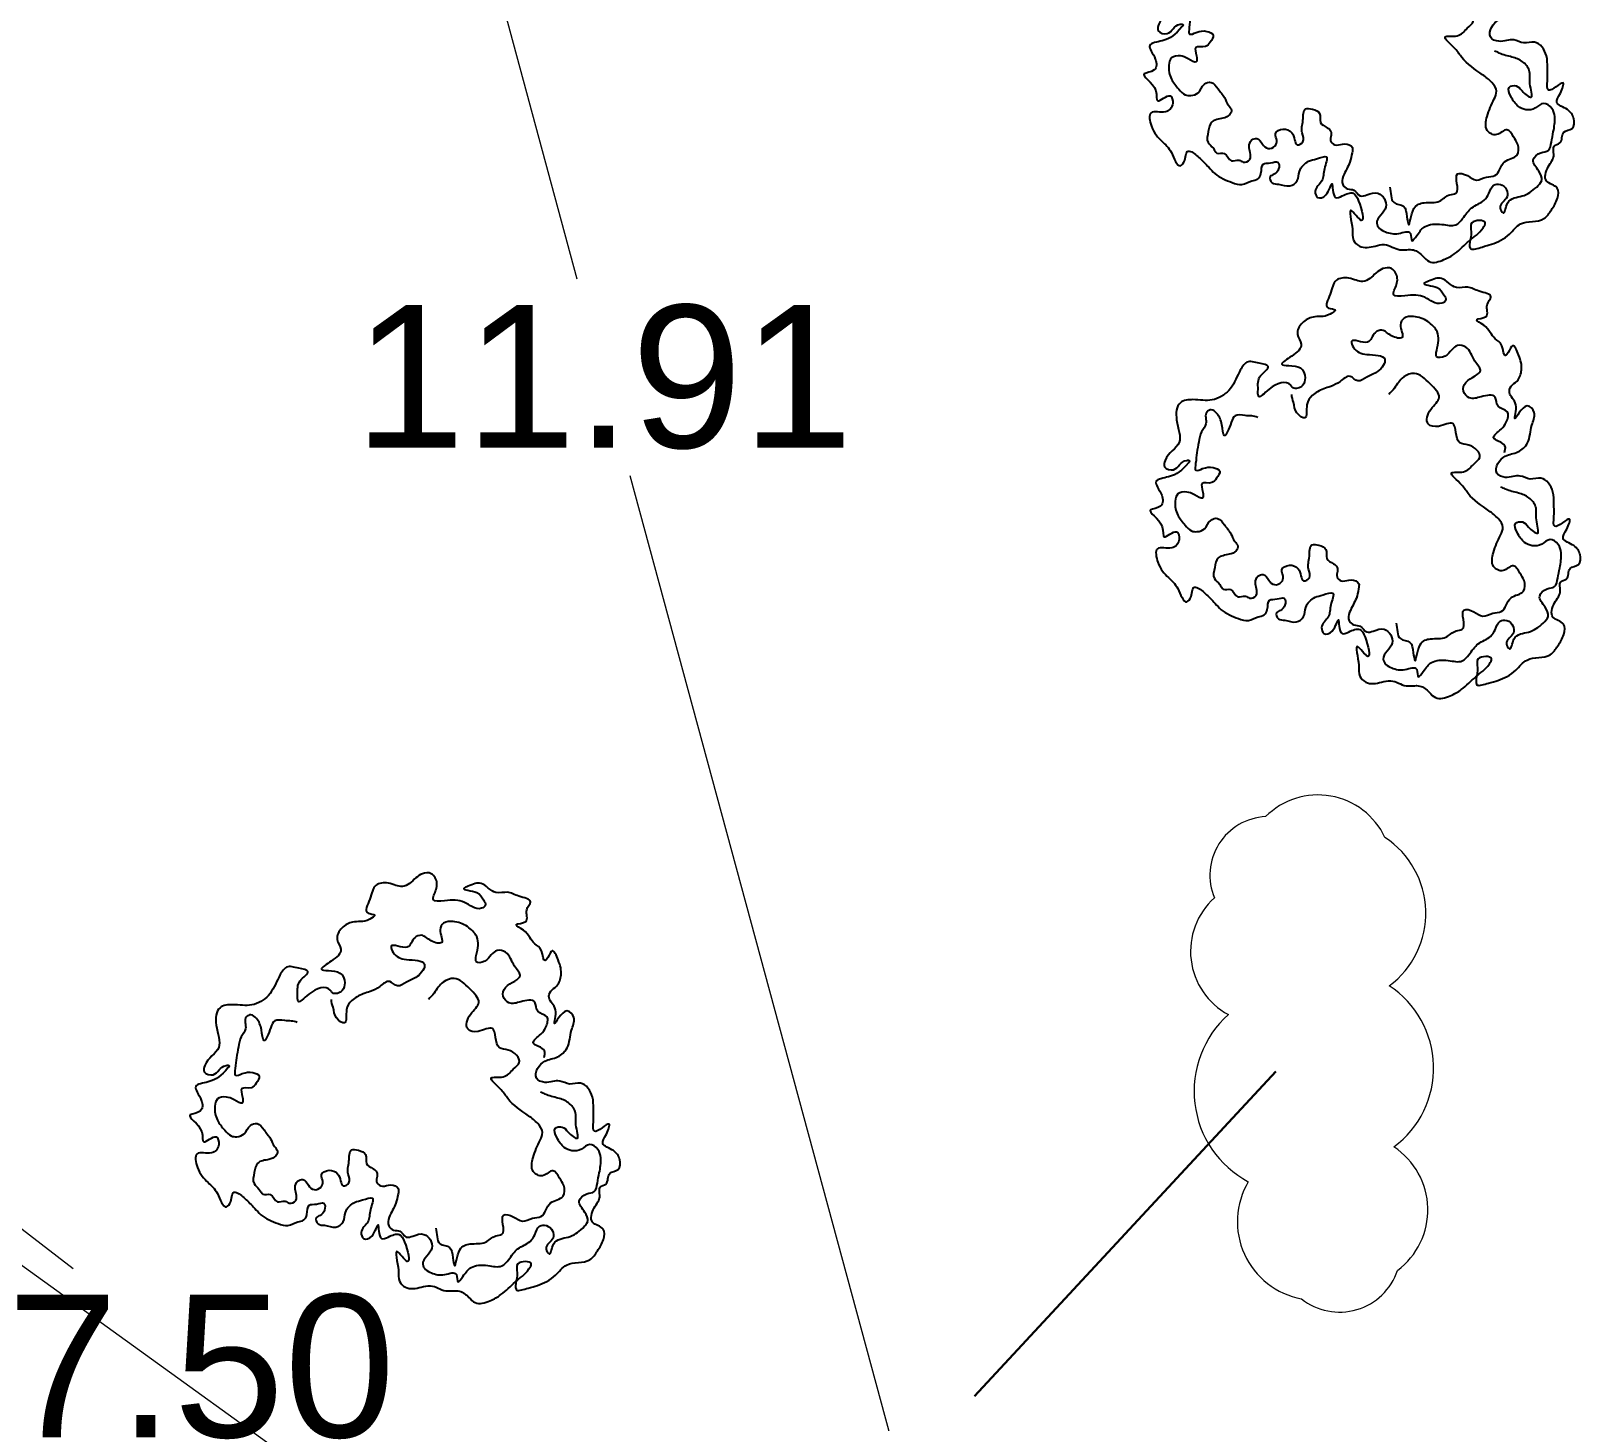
# Model space of a CAD drawing. Header units: metres. Extents: x 180 to 3220, y 13789 to 15035.
# Drawn here: x 743.22 to 748.65, y 14647.26 to 14652.13 of the extents above; entities that cross this region are included whole.
import ezdxf

# ---------------------------------------------------------------- set-up
doc = ezdxf.new("R2010")
doc.units = ezdxf.units.M
doc.header["$MEASUREMENT"] = 0
for name, color, linetype in [('!!!_1. Дендра_выноски_сохранить', 7, 'Continuous'), ('02 Выноски план', 170, 'Continuous'), ('04 Дендроплан (существующие растения)', 7, 'Continuous'), ('04 План (существующие кустарники)', 7, 'Continuous'), ('50 Дендроплан (привязки)', 7, 'Continuous')]:
    doc.layers.add(name, color=color, linetype=linetype)
doc.styles.get("Standard").update_dxf_attribs({"font": 'arial.ttf'})
doc.dimstyles.get("Standard").update_dxf_attribs({"dimtxt": 0.18, "dimasz": 0.18, "dimexe": 0.18, "dimexo": 0.0625, "dimgap": 0.09, "dimtad": 0, "dimtih": 1, "dimtoh": 1, "dimdec": 4, "dimzin": 0, "dimdsep": 46, "dimtxsty": 'Standard', "dimcen": 0.09, "dimadec": 0, "dimazin": 0, "dimtfac": 1, "dimtdec": 4, "dimtofl": 0, "dimtmove": 0, "dimatfit": 3, "dimfxl": 1, "dimtolj": 1, "dimtzin": 0, "dimarcsym": 0})

# ---------------------------------------------------------------- blocks, each defined once
blk = doc.blocks.new('A$Cd2c5afdf')
at = {"layer": '04 Дендроплан (существующие растения)', "color": 114}
for points, start_tangent, end_tangent in [([(-0.616, -0.3191), (-0.6311, -0.3515), (-0.6467, -0.3706), (-0.6781, -0.3242), (-0.7107, -0.2856), (-0.7478, -0.2323), (-0.7493, -0.1848), (-0.6988, -0.1819), (-0.6736, -0.1522), (-0.6825, -0.1256), (-0.7255, -0.1433), (-0.733, -0.1078), (-0.773, -0.0485), (-0.7389, -0.0351), (-0.7344, 0.0034), (-0.7537, 0.0509), (-0.7107, 0.0672), (-0.641, 0.1161), (-0.6365, 0.1235), (-0.6469, 0.125), (-0.6929, 0.0924), (-0.724, 0.1027), (-0.7226, 0.125), (-0.6736, 0.1872), (-0.6821, 0.2665), (-0.6689, 0.3272), (-0.625, 0.3378), (-0.5572, 0.3369), (-0.4992, 0.3703), (-0.4621, 0.4356), (-0.4357, 0.469), (-0.3926, 0.4655), (-0.3609, 0.4541), (-0.3882, 0.4215), (-0.397, 0.3732), (-0.3952, 0.3495), (-0.3583, 0.3741), (-0.2826, 0.3881), (-0.2747, 0.3794), (-0.2407, 0.3874), (-0.2322, 0.4141), (-0.2487, 0.4488), (-0.3137, 0.4621), (-0.2791, 0.4907), (-0.2456, 0.5318), (-0.2586, 0.5665), (-0.2413, 0.6066), (-0.2044, 0.6272), (-0.1447, 0.637), (-0.1273, 0.6522), (-0.1501, 0.6587), (-0.1444, 0.7071), (-0.1225, 0.7562), (-0.0792, 0.7637), (-0.0295, 0.752), (0.0171, 0.7819), (0.0401, 0.7969), (0.0711, 0.7969), (0.085, 0.7819), (0.0882, 0.7414), (0.078, 0.7061), (0.117, 0.7019), (0.1872, 0.6964), (0.2465, 0.6756), (0.261, 0.6868), (0.254, 0.7049), (0.2305, 0.7306), (0.1851, 0.7455), (0.2001, 0.753), (0.2455, 0.7626), (0.2978, 0.7306), (0.338, 0.7316), (0.3781, 0.7177), (0.4187, 0.6985), (0.4054, 0.6697), (0.4022, 0.6296), (0.369, 0.6179), (0.3936, 0.5987), (0.4334, 0.5514), (0.4574, 0.5269), (0.4697, 0.4922), (0.4793, 0.5034), (0.4948, 0.5269), (0.5156, 0.4948), (0.5258, 0.442), (0.5103, 0.403), (0.4895, 0.3846), (0.4836, 0.3622), (0.506, 0.32), (0.5029, 0.2715), (0.5461, 0.3157), (0.5701, 0.2926), (0.5624, 0.2485), (0.547, 0.1862), (0.5135, 0.1546), (0.4693, 0.1402), (0.4434, 0.1143), (0.4396, 0.0807), (0.4693, 0.0654), (0.5211, 0.0702), (0.5566, 0.0596), (0.594, 0.0625), (0.6355, 0.0141), (0.6393, -0.0252), (0.6393, -0.0732), (0.6428, -0.106), (0.6937, -0.0805), (0.6844, -0.1161), (0.6717, -0.1484), (0.709, -0.1738), (0.7311, -0.2051), (0.726, -0.2399), (0.6963, -0.2535), (0.6827, -0.2908), (0.6624, -0.3018), (0.6615, -0.331), (0.642, -0.3742), (0.6361, -0.4243), (0.6734, -0.4488), (0.6742, -0.4848), (0.653, -0.5255), (0.6267, -0.556), (0.5453, -0.5746), (0.5062, -0.6104), (0.4434, -0.646), (0.41, -0.6555), (0.371, -0.6623), (0.3718, -0.6021), (0.3744, -0.5707), (0.421, -0.5707), (0.4134, -0.5885), (0.3659, -0.6335), (0.315, -0.6784), (0.2766, -0.6997), (0.2249, -0.7065), (0.2028, -0.6879), (0.1698, -0.6658), (0.122, -0.6649), (0.0686, -0.6471), (0.0355, -0.6522), (-0.0196, -0.6522), (-0.04, -0.631), (-0.0442, -0.5929), (-0.0485, -0.5274), (-0.0129, -0.5621), (-0.0222, -0.4943), (-0.0409, -0.4672), (-0.0799, -0.4765), (-0.1028, -0.4816), (-0.1155, -0.4341), (-0.137, -0.473), (-0.1659, -0.4814), (-0.1743, -0.4611), (-0.1506, -0.423), (-0.1421, -0.3814), (-0.1353, -0.3399), (-0.1693, -0.3464), (-0.1973, -0.3549), (-0.2296, -0.3905), (-0.2372, -0.4227), (-0.2635, -0.4414), (-0.3033, -0.4354), (-0.3254, -0.4303), (-0.3322, -0.4091), (-0.3186, -0.4007), (-0.3025, -0.382), (-0.305, -0.3583), (-0.3305, -0.3608), (-0.3568, -0.3651), (-0.3644, -0.3973), (-0.3754, -0.4168), (-0.3966, -0.4236), (-0.4309, -0.4363), (-0.4657, -0.4296), (-0.4971, -0.416), (-0.5259, -0.3982), (-0.5471, -0.3762), (-0.5819, -0.3414), (-0.616, -0.3191)], (-0.978083, 0.208214), (-0.978083, 0.208214)), ([(0.466, 0.1526), (0.468, 0.1755), (0.4281, 0.2042), (0.4549, 0.2343), (0.4726, 0.2584), (0.4758, 0.2956), (0.4438, 0.3146), (0.4333, 0.3468), (0.385, 0.3481), (0.3432, 0.3442), (0.3229, 0.3671), (0.3314, 0.3984), (0.3824, 0.4408), (0.3628, 0.4724), (0.3308, 0.5214), (0.302, 0.5279), (0.2582, 0.4907), (0.2282, 0.4881), (0.2289, 0.5096), (0.2302, 0.5762), (0.1975, 0.6112), (0.1473, 0.6294), (0.1145, 0.6233), (0.1023, 0.6005), (0.1077, 0.5556), (0.0704, 0.5617), (0.0366, 0.5809), (0.013, 0.5725), (-0.0136, 0.539), (-0.0692, 0.5421), (-0.0624, 0.5208), (-0.0159, 0.4964), (0.0473, 0.4797), (0.0221, 0.436), (-0.016, 0.4169), (-0.0472, 0.4033), (-0.0746, 0.4192), (-0.1096, 0.4017), (-0.1424, 0.3842), (-0.167, 0.3757), (-0.2074, 0.3521), (-0.2256, 0.3202), (-0.2332, 0.2737), (-0.2607, 0.2912), (-0.2728, 0.3285), (-0.2789, 0.3559)], (0.359015, 0.933332), (0.017504, 0.999847)), ([(0.0867, -0.4459), (0.1019, -0.4998), (0.1348, -0.5127), (0.1465, -0.5496), (0.1529, -0.576), (0.1711, -0.5209), (0.2075, -0.5004), (0.2614, -0.4945), (0.2972, -0.4723), (0.3183, -0.467), (0.3241, -0.3996), (0.3585, -0.4054), (0.3901, -0.4207), (0.4253, -0.4107), (0.4552, -0.4049), (0.4892, -0.3568), (0.5326, -0.3334), (0.535, -0.2961), (0.5204, -0.2697), (0.4969, -0.2445), (0.4612, -0.2615), (0.4283, -0.2469), (0.4278, -0.1982), (0.4524, -0.1367), (0.4606, -0.1099), (0.4442, -0.0788), (0.412, -0.0519), (0.3393, 0.0085), (0.3162, 0.0392), (0.281, 0.0809), (0.3227, 0.085), (0.3584, 0.1113), (0.3795, 0.1353), (0.3409, 0.1787), (0.3098, 0.1869), (0.285, 0.2546), (0.2352, 0.244), (0.1989, 0.2528), (0.2082, 0.3038), (0.2376, 0.3454), (0.2058, 0.3932), (0.1507, 0.4295), (0.1132, 0.4172), (0.0809, 0.3785), (0.0614, 0.3562)], (0.290361, -0.956917), (-0.678805, -0.734319)), ([(-0.3982, 0.2753), (-0.442, 0.2821), (-0.4774, 0.2812), (-0.4909, 0.2577), (-0.5153, 0.2122), (-0.5237, 0.2492), (-0.5414, 0.2896), (-0.5607, 0.3022), (-0.5767, 0.2947), (-0.5793, 0.2534), (-0.5944, 0.2248), (-0.6045, 0.1895), (-0.6113, 0.1516), (-0.6155, 0.1138), (-0.6146, 0.091), (-0.591, 0.0961), (-0.554, 0.1003), (-0.5313, 0.0868), (-0.5422, 0.0624), (-0.5591, 0.0469), (-0.5928, 0.0435), (-0.5903, 0.0141), (-0.5911, -0.007), (-0.6197, 0.004), (-0.6467, 0.0141), (-0.6778, 0.0073), (-0.6871, -0.0179), (-0.6778, -0.0667), (-0.6526, -0.102), (-0.6298, -0.1222), (-0.6105, -0.1248), (-0.5844, -0.1147), (-0.5625, -0.0852), (-0.5389, -0.0785), (-0.5145, -0.1012), (-0.4924, -0.1319), (-0.4781, -0.1588), (-0.468, -0.1756), (-0.4739, -0.1916), (-0.4975, -0.2042), (-0.537, -0.2177), (-0.5488, -0.2505), (-0.5497, -0.2894), (-0.5312, -0.3096), (-0.5186, -0.3264), (-0.4933, -0.3273), (-0.4681, -0.3534), (-0.4411, -0.3508), (-0.4268, -0.3576), (-0.4032, -0.3483), (-0.4024, -0.3248), (-0.4058, -0.3037), (-0.3973, -0.281), (-0.3788, -0.2751), (-0.3595, -0.2945), (-0.3393, -0.3105), (-0.3148, -0.3012), (-0.309, -0.2818), (-0.314, -0.2591), (-0.2871, -0.2423), (-0.2568, -0.2549), (-0.2466, -0.2793), (-0.2374, -0.297), (-0.2172, -0.2869), (-0.2205, -0.2558), (-0.2172, -0.2112), (-0.2079, -0.1708), (-0.1843, -0.1725), (-0.1591, -0.1876), (-0.1557, -0.2187), (-0.1322, -0.2373), (-0.1195, -0.2499), (-0.1187, -0.2877), (-0.0997, -0.298), (-0.0711, -0.2938), (-0.0442, -0.3072), (-0.045, -0.3257), (-0.0526, -0.3577), (-0.0761, -0.4074), (-0.0778, -0.4368), (-0.061, -0.4519), (-0.0391, -0.4562), (-0.0164, -0.4764), (0.0064, -0.473), (0.0451, -0.4671), (0.0678, -0.4865), (0.0731, -0.5153), (0.0554, -0.5439), (0.0411, -0.5717), (0.0512, -0.5902), (0.0714, -0.602), (0.1186, -0.6079), (0.1591, -0.608), (0.1641, -0.6333), (0.1818, -0.6148), (0.2104, -0.5836), (0.2693, -0.5761), (0.3182, -0.5777), (0.3418, -0.5559), (0.3746, -0.518), (0.417, -0.4918), (0.4338, -0.4683), (0.4507, -0.4388), (0.4742, -0.4363), (0.4961, -0.4548), (0.4978, -0.48), (0.4734, -0.5179), (0.4835, -0.5356), (0.4995, -0.5019), (0.5508, -0.4767), (0.6014, -0.4455), (0.619, -0.422), (0.6089, -0.39), (0.5896, -0.3504), (0.6157, -0.3252), (0.642, -0.3172), (0.6529, -0.2878), (0.6597, -0.2516), (0.6647, -0.1986), (0.6546, -0.17), (0.626, -0.1523), (0.5974, -0.1683), (0.5637, -0.1742), (0.5368, -0.1624), (0.5107, -0.127), (0.5048, -0.0959), (0.53, -0.0909), (0.5502, -0.1085), (0.5822, -0.1304), (0.578, -0.0833), (0.5755, -0.0367), (0.5519, -0.0064), (0.5149, 0.0104), (0.4702, 0.0239), (0.4534, 0.0314)], (-0.900669, 0.434505), (-0.965091, 0.261915))]:
    blk.add_spline(points, degree=3, dxfattribs=dict(at, start_tangent=start_tangent, end_tangent=end_tangent))
blk = doc.blocks.new('*D214')
at = {"layer": '50 Дендроплан (привязки)', "color": 0, "lineweight": 0, "ltscale": 4}
for p, q in [((743.6319, 14656.6546), (743.4966, 14656.618)), ((743.801, 14656.1824), (745.1333, 14651.2598)), ((746.6526, 14645.6465), (745.3202, 14650.5692)), ((746.7448, 14645.1535), (746.6095, 14645.1169))]:
    blk.add_line(p, q, dxfattribs=at)
at = {"layer": '50 Дендроплан (привязки)', "color": 0, "lineweight": 5, "ltscale": 4}
for points in [[(743.8814, 14656.2042), (743.7205, 14656.1606), (743.6703, 14656.665)], [(746.733, 14645.6683), (746.5721, 14645.6248), (746.7832, 14645.1639)]]:
    blk.add_solid(points, dxfattribs=at)
at = {"layer": '50 Дендроплан (привязки)', "color": 0, "ltscale": 4, "insert": (745.2268, 14650.9145), "char_height": 0.5, "attachment_point": 5}
blk.add_mtext('\\A1;11.91', dxfattribs=at)
blk = doc.blocks.new('*D215')
at = {"layer": '50 Дендроплан (привязки)', "color": 0, "lineweight": 0, "ltscale": 4}
for p, q in [((743.6344, 14656.6947), (743.5256, 14656.7392)), ((743.5028, 14656.2082), (742.4129, 14653.5458)), ((741.0402, 14650.1928), (742.1301, 14652.8552)), ((740.7929, 14649.7538), (740.6842, 14649.7983))]:
    blk.add_line(p, q, dxfattribs=at)
at = {"layer": '50 Дендроплан (привязки)', "color": 0, "lineweight": 5, "ltscale": 4}
for points in [[(743.4257, 14656.2398), (743.5799, 14656.1767), (743.6922, 14656.671)], [(740.9631, 14650.2244), (741.1173, 14650.1612), (740.8508, 14649.7301)]]:
    blk.add_solid(points, dxfattribs=at)
at = {"layer": '50 Дендроплан (привязки)', "color": 0, "ltscale": 4, "insert": (742.2715, 14653.2005), "char_height": 0.5, "attachment_point": 5}
blk.add_mtext('\\A1;7.50', dxfattribs=at)
blk = doc.blocks.new('*D216')
at = {"layer": '50 Дендроплан (привязки)', "color": 0, "lineweight": 0, "ltscale": 4}
for p, q in [((740.8126, 14649.6805), (740.741, 14649.5874)), ((741.247, 14649.4251), (743.3684, 14647.7923)), ((746.387, 14645.4689), (744.2656, 14647.1017)), ((746.7451, 14645.1144), (746.6734, 14645.0213))]:
    blk.add_line(p, q, dxfattribs=at)
at = {"layer": '50 Дендроплан (привязки)', "color": 0, "lineweight": 5, "ltscale": 4}
for points in [[(741.2978, 14649.4911), (741.1962, 14649.3591), (740.8508, 14649.7301)], [(746.4378, 14645.5349), (746.3362, 14645.4028), (746.7832, 14645.1639)]]:
    blk.add_solid(points, dxfattribs=at)
at = {"layer": '50 Дендроплан (привязки)', "color": 0, "ltscale": 4, "insert": (743.817, 14647.447), "char_height": 0.5, "attachment_point": 5}
blk.add_mtext('\\A1;7.50', dxfattribs=at)

msp = doc.modelspace()

# ---------------------------------------------------------------- linework, layer by layer
at = {"layer": '!!!_1. Дендра_выноски_сохранить', "lineweight": 30}
msp.add_lwpolyline([(747.5812, 14648.4825), (746.5261, 14647.3449)], dxfattribs=at)
at = {"layer": '02 Выноски план', "color": 144, "lineweight": 20}
msp.add_lwpolyline([(743.7362, 14656.6616), (740.859, 14649.4847), (746.8491, 14645.1604)], dxfattribs=at)
at = {"layer": '04 План (существующие кустарники)', "color": 65, "lineweight": 0}
for points in [[(748.0074, 14647.785, 0.520567), (747.9949, 14648.2177, 0.520567), (747.9787, 14648.7825, 0.520567), (747.9637, 14649.3024, 0.520567), (747.5456, 14649.3753, 0.520567), (747.3662, 14649.0903, 0.520567), (747.415, 14648.6819, 0.520567), (747.4849, 14648.0957, 0.520567), (747.6708, 14647.6856, 0.520567), (748.0074, 14647.785, 0.520567)], [(748.1333, 14647.6594, -0.520567), (748.1333, 14647.6594, -0.520567)]]:
    msp.add_lwpolyline(points, format="xyb", dxfattribs=at)

# ---------------------------------------------------------------- block references
at = {"layer": '04 План (существующие кустарники)', "lineweight": 0}
for p in [(747.8936, 14652.0271), (747.9159, 14650.4989), (744.5519, 14648.3786)]:
    msp.add_blockref('A$Cd2c5afdf', p, dxfattribs=at)

# ---------------------------------------------------------------- dimensions: what is measured, and where the dimension line sits
at = {"layer": '50 Дендроплан (привязки)', "ltscale": 4}
for p1, p2, distance, picture, middle in [((740.8508, 14649.7301), (743.6922, 14656.671), 0, '*D215', (742.2715, 14653.2005)), ((743.69223, 14656.67097), (746.8051, 14645.16983), -0.02268, '*D214', (745.22677, 14650.91447))]:
    dim = msp.add_aligned_dim(p1=p1, p2=p2, distance=distance, dimstyle='Standard', override={"dimtxt": 0.5, "dimasz": 0.5, "dimdec": 2, "dimlwd": 0, "dimlwe": 0}, dxfattribs=at)
    dim.commit()
    dim.dimension.update_dxf_attribs({"geometry": picture, "text_midpoint": middle})
dim = msp.add_aligned_dim(p1=(740.8508, 14649.7301), p2=(746.7832, 14645.1639), distance=0, text='7.50', dimstyle='Standard', override={"dimtxt": 0.5, "dimasz": 0.5, "dimdec": 2, "dimlwd": 0, "dimlwe": 0}, dxfattribs=at)
dim.commit()
dim.dimension.update_dxf_attribs({"geometry": '*D216', "text_midpoint": (743.817, 14647.447)})

doc.saveas('drawing.dxf')
